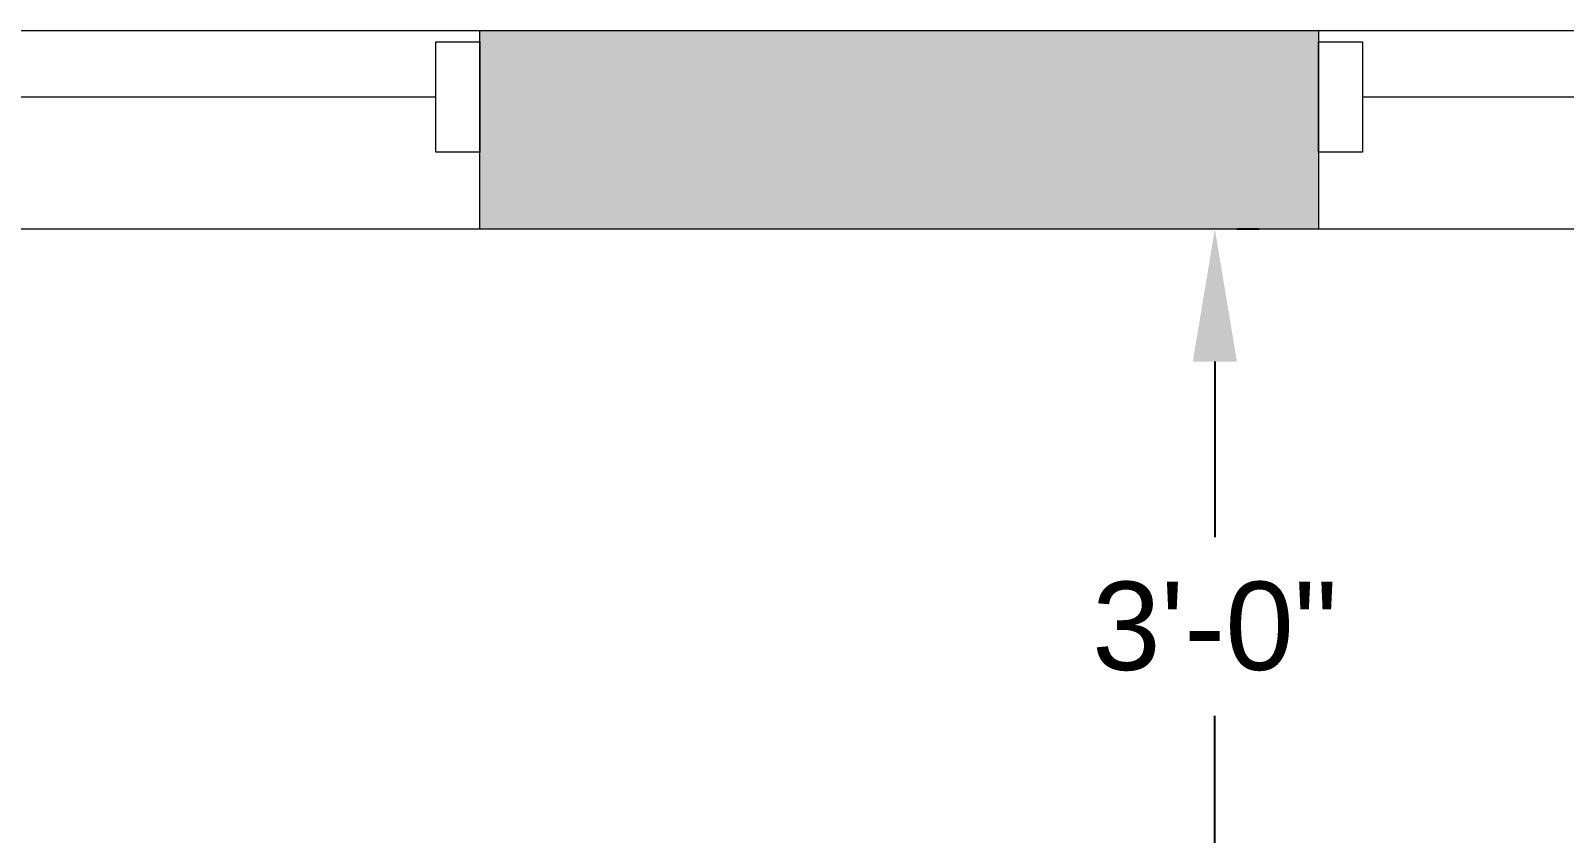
# Model space of a CAD drawing. Header units: inches. Extents: x 14 to 610, y 9 to 600.
# Drawn here: x 226.2 to 295.7, y 551.9 to 588.3 of the extents above; entities that cross this region are included whole.
import ezdxf

# ---------------------------------------------------------------- set-up
doc = ezdxf.new("R2010")
doc.units = ezdxf.units.IN
doc.header["$MEASUREMENT"] = 0
doc.layers.add('A-FURN', color=7, linetype='Continuous')
doc.layers.add('WALLS', color=30, linetype='Continuous')
doc.styles.get("Standard").update_dxf_attribs({"font": 'arial.ttf'})
doc.dimstyles.new("Jon's Style", dxfattribs={"dimscale": 0, "dimtxt": 4, "dimasz": 6, "dimexe": 1, "dimexo": 2, "dimgap": 2, "dimtad": 0, "dimtih": 1, "dimtoh": 1, "dimdec": 4, "dimzin": 3, "dimdsep": 46, "dimlunit": 4, "dimtxsty": 'Standard', "dimcen": 0.09, "dimadec": 0, "dimazin": 0, "dimtfac": 1, "dimtdec": 4, "dimtofl": 0, "dimtmove": 0, "dimatfit": 3, "dimfxl": 1, "dimtolj": 1, "dimtzin": 0, "dimarcsym": 0})

# ---------------------------------------------------------------- blocks, each defined once
blk = doc.blocks.new('*D63')
at = {"layer": 'A-FURN', "color": 0, "lineweight": -2, "transparency": 16777216}
for p, q in [((281.83, 579.301), (280.83, 579.301)), ((279.83, 573.301), (279.83, 565.344)), ((279.83, 549.3), (279.83, 557.257)), ((281.83, 543.3), (280.83, 543.3))]:
    blk.add_line(p, q, dxfattribs=at)
at = {"layer": 'A-FURN', "color": 0, "transparency": 16777216}
for points in [[(278.83, 573.301), (280.83, 573.301), (279.83, 579.301)], [(278.83, 549.3), (280.83, 549.3), (279.83, 543.3)]]:
    blk.add_solid(points, dxfattribs=at)
at = {"layer": 'Defpoints', "color": 0, "transparency": 16777216}
for p in [(279.83, 579.301), (279.83, 579.301), (279.83, 543.3)]:
    blk.add_point(p, dxfattribs=at)
at = {"layer": 'A-FURN', "color": 0, "transparency": 16777216, "insert": (279.83, 561.3), "char_height": 4, "attachment_point": 5}
blk.add_mtext('\\A1;3\'-0"', dxfattribs=at)

msp = doc.modelspace()

# ---------------------------------------------------------------- linework, layer by layer
at = {"layer": 'WALLS', "lineweight": 18}
for points in [[(191.17828, 588.29739), (508.4989, 588.29739)], [(246.53289, 579.30071), (246.53289, 588.29739)], [(284.5189, 588.29739), (284.5189, 579.30071)], [(366.55118, 579.30071), (196.5513, 579.30071)]]:
    msp.add_lwpolyline(points, dxfattribs=at)
at = {"layer": 'WALLS', "lineweight": 13}
for points in [[(244.53362, 587.79758), (246.53289, 587.79758), (246.53289, 582.79942), (244.53362, 582.79942)], [(284.5189, 587.79758), (286.51816, 587.79758), (286.51816, 582.79942), (284.5189, 582.79942)]]:
    msp.add_lwpolyline(points, close=True, dxfattribs=at)
for points in [[(214.54467, 585.2985), (244.53362, 585.2985)], [(286.51816, 585.2985), (316.50711, 585.2985)]]:
    msp.add_lwpolyline(points, dxfattribs=at)
at = {"layer": 'WALLS', "transparency": 33554559}
for points in [[(284.5189, 588.29739), (246.53289, 588.29739), (284.5189, 587.79758)], [(246.53289, 588.29739), (284.5189, 587.79758), (246.53289, 587.79758)], [(284.5189, 587.79758), (246.53289, 587.79758), (284.5189, 582.79942)], [(246.53289, 587.79758), (284.5189, 582.79942), (246.53289, 582.79942)], [(284.5189, 582.79942), (246.53289, 582.79942), (284.5189, 579.30071)], [(246.53289, 582.79942), (284.5189, 579.30071), (246.53289, 579.30071)]]:
    msp.add_solid(points, dxfattribs=at)

# ---------------------------------------------------------------- dimensions: what is measured, and where the dimension line sits
at = {"layer": 'A-FURN'}
dim = msp.add_linear_dim(base=(279.8304, 579.30071), p1=(279.8304, 543.30001), p2=(279.8304, 579.30071), angle=90, dimstyle="Jon's Style", override={"dimscale": 1}, dxfattribs=at)
dim.commit()
dim.dimension.update_dxf_attribs({"geometry": '*D63', "text_midpoint": (279.8304, 561.30036)})

doc.saveas('drawing.dxf')
